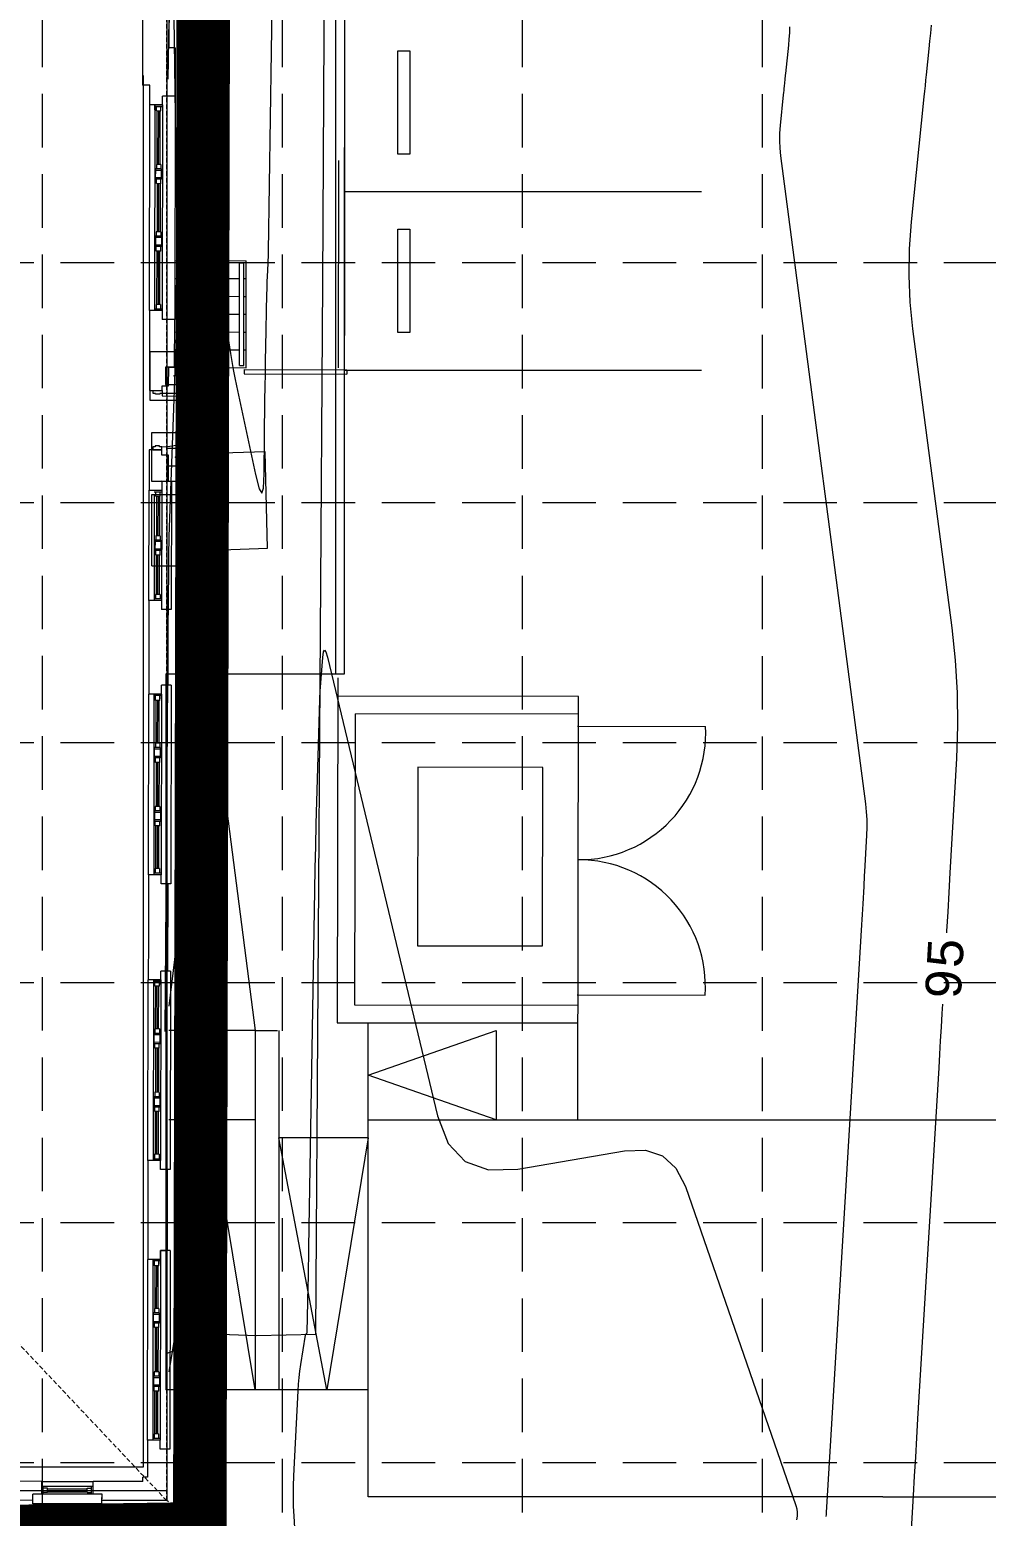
# Model space of a CAD drawing. Extents: x 4841 to 5381, y 4863 to 5725.
# Drawn here: x 5137.3 to 5190.9, y 5411.8 to 5495.1 of the extents above; entities that cross this region are included whole.
import ezdxf
from ezdxf.enums import TextEntityAlignment as Align

# ---------------------------------------------------------------- set-up
doc = ezdxf.new("R2010")
doc.units = 0
doc.header["$MEASUREMENT"] = 0
for name, pattern in [('DASHDOT', [1, 0.5, -0.25, 0, -0.25]), ('DASHED', [0.75, 0.5, -0.25]), ('DIVIDE', [1.25, 0.5, -0.25, 0, -0.25, 0, -0.25]), ('HIDDEN', [0.375, 0.25, -0.125])]:
    doc.linetypes.add(name, pattern=pattern)
for name, color, linetype, lineweight in [('1', 7, 'Continuous', 0), ('2', 7, 'Continuous', 0), ('22', 7, 'Continuous', 0), ('23', 7, 'Continuous', 0), ('27', 7, 'Continuous', 0), ('3', 7, 'Continuous', 0), ('35', 7, 'Continuous', 0), ('43', 7, 'Continuous', 0), ('46', 7, 'Continuous', 0), ('52', 7, 'Continuous', 0), ('EC', 35, 'Continuous', 0)]:
    doc.layers.add(name, color=color, linetype=linetype, lineweight=lineweight)
doc.layers.add('GRID', color=254, linetype='HIDDEN')
doc.layers.add('LIMITS OF DISTURBANCE', color=1, linetype='HIDDEN')
doc.styles.add('MONOTXT', font='MONOTXT')

msp = doc.modelspace()

# ---------------------------------------------------------------- linework, layer by layer
at = {"layer": '1', "color": 41, "linetype": 'Continuous', "lineweight": 0}
for p, q in [((5154.929, 5476.409), (5154.929, 5488.534)), ((5156.262, 5434.034), (5192.023, 5434.034)), ((5156.262, 5423.842), (5156.262, 5434.034)), ((5156.262, 5412.908), (5156.262, 5423.842)), ((5165.874, 5412.908), (5156.262, 5412.908)), ((5175.663, 5412.908), (5165.885, 5412.908)), ((5185.107, 5412.908), (5175.663, 5412.908)), ((5185.107, 5412.908), (5192.023, 5412.908))]:
    msp.add_line(p, q, dxfattribs=at)
at = {"layer": '2', "color": 7, "linetype": 'HIDDEN', "lineweight": 0}
for p, q in [((5144.971, 5412.696), (5144.977, 5516.271)), ((5144.971, 5412.696), (5135.737, 5422.489)), ((5181.173, 5387.699), (5144.971, 5412.696))]:
    msp.add_line(p, q, dxfattribs=at)
at = {"layer": '22', "color": 7, "linetype": 'Continuous', "lineweight": 0}
for p, q in [((5145.116, 5494.113), (5145.184, 5532.425)), ((5143.642, 5508.886), (5143.612, 5492.032)), ((5145.449, 5494.112), (5145.116, 5494.113)), ((5145.444, 5491.414), (5145.449, 5494.112)), ((5145.449, 5494.112), (5145.444, 5491.414)), ((5144.029, 5492.031), (5143.612, 5492.032)), ((5144.027, 5490.917), (5144.029, 5492.031)), ((5144.738, 5490.915), (5144.738, 5491.415)), ((5145.444, 5491.414), (5144.738, 5491.415)), ((5145.444, 5491.414), (5145.422, 5478.891)), ((5144.006, 5479.394), (5144.027, 5490.917)), ((5144.738, 5490.915), (5144.027, 5490.917)), ((5144.316, 5490.916), (5144.296, 5479.393)), ((5144.316, 5490.645), (5144.316, 5490.916)), ((5144.316, 5490.916), (5144.738, 5490.915)), ((5144.316, 5490.831), (5144.737, 5490.83)), ((5144.401, 5490.58), (5144.402, 5490.83)), ((5144.401, 5490.58), (5144.651, 5490.58)), ((5144.438, 5487.583), (5144.443, 5490.58)), ((5144.521, 5487.583), (5144.526, 5490.58)), ((5144.604, 5487.582), (5144.61, 5490.58)), ((5144.651, 5490.58), (5144.652, 5490.83)), ((5144.738, 5490.915), (5144.717, 5479.392)), ((5144.353, 5486.749), (5144.354, 5487.333)), ((5144.687, 5487.332), (5144.354, 5487.333)), ((5144.687, 5487.249), (5144.354, 5487.249)), ((5144.646, 5487.582), (5144.396, 5487.583)), ((5144.396, 5487.583), (5144.396, 5487.333)), ((5144.645, 5487.332), (5144.396, 5487.333)), ((5144.646, 5487.582), (5144.645, 5487.332)), ((5144.686, 5486.749), (5144.687, 5487.332)), ((5144.686, 5486.832), (5144.353, 5486.833)), ((5144.686, 5486.749), (5144.353, 5486.749)), ((5144.394, 5486.505), (5144.394, 5486.749)), ((5144.644, 5486.504), (5144.394, 5486.505)), ((5144.436, 5486.505), (5144.431, 5483.812)), ((5144.519, 5486.504), (5144.514, 5483.812)), ((5144.602, 5486.504), (5144.598, 5483.812)), ((5144.644, 5486.504), (5144.644, 5486.749)), ((5144.389, 5483.812), (5144.389, 5483.562)), ((5144.639, 5483.811), (5144.389, 5483.812)), ((5144.639, 5483.811), (5144.639, 5483.561)), ((5144.347, 5483.562), (5144.346, 5482.979)), ((5144.68, 5483.061), (5144.346, 5483.062)), ((5144.679, 5482.978), (5144.346, 5482.979)), ((5144.68, 5483.561), (5144.347, 5483.562)), ((5144.68, 5483.478), (5144.347, 5483.479)), ((5144.387, 5482.729), (5144.388, 5482.979)), ((5144.637, 5482.728), (5144.638, 5482.978)), ((5144.68, 5483.561), (5144.679, 5482.978)), ((5144.637, 5482.728), (5144.387, 5482.729)), ((5144.424, 5479.729), (5144.429, 5482.729)), ((5144.507, 5479.728), (5144.512, 5482.728)), ((5144.59, 5479.728), (5144.596, 5482.728)), ((5145.428, 5482.196), (5149.428, 5482.188)), ((5145.428, 5482.196), (5149.428, 5482.188)), ((5149.417, 5476.188), (5149.428, 5482.188)), ((5149.417, 5476.188), (5149.428, 5482.188)), ((5149.043, 5476.314), (5149.053, 5482.064)), ((5149.043, 5476.314), (5149.053, 5482.064)), ((5149.053, 5482.064), (5149.303, 5482.064)), ((5149.053, 5482.064), (5149.303, 5482.064)), ((5149.293, 5476.314), (5149.303, 5482.064)), ((5149.293, 5476.314), (5149.303, 5482.064)), ((5145.426, 5481.196), (5149.051, 5481.189)), ((5145.426, 5481.196), (5149.051, 5481.189)), ((5149.301, 5481.189), (5149.426, 5481.188)), ((5149.301, 5481.189), (5149.426, 5481.188)), ((5144.632, 5479.728), (5144.382, 5479.729)), ((5144.382, 5479.729), (5144.382, 5479.479)), ((5144.632, 5479.728), (5144.632, 5479.478)), ((5145.425, 5480.196), (5149.049, 5480.189)), ((5145.425, 5480.196), (5149.049, 5480.189)), ((5149.299, 5480.189), (5149.424, 5480.188)), ((5149.299, 5480.189), (5149.424, 5480.188)), ((5144.006, 5479.394), (5144.003, 5477.365)), ((5144.717, 5479.392), (5144.006, 5479.394)), ((5144.717, 5479.478), (5144.296, 5479.479)), ((5144.717, 5479.392), (5144.296, 5479.393)), ((5144.717, 5479.392), (5144.716, 5478.892)), ((5145.422, 5478.891), (5144.716, 5478.892)), ((5145.417, 5476.195), (5145.422, 5478.891)), ((5145.423, 5479.196), (5149.048, 5479.189)), ((5145.423, 5479.196), (5149.048, 5479.189)), ((5149.298, 5479.189), (5149.423, 5479.188)), ((5149.298, 5479.189), (5149.423, 5479.188)), ((5145.421, 5478.196), (5149.046, 5478.189)), ((5145.421, 5478.196), (5149.046, 5478.189)), ((5149.296, 5478.189), (5149.421, 5478.188)), ((5149.296, 5478.189), (5149.421, 5478.188)), ((5144.003, 5477.365), (5144.001, 5474.919)), ((5145.419, 5477.196), (5149.044, 5477.189)), ((5145.419, 5477.196), (5149.044, 5477.189)), ((5149.294, 5477.189), (5149.419, 5477.188)), ((5149.294, 5477.189), (5149.419, 5477.188)), ((5149.043, 5476.314), (5149.293, 5476.314)), ((5149.043, 5476.314), (5149.293, 5476.314)), ((5145.082, 5475.167), (5145.084, 5476.196)), ((5145.417, 5476.195), (5145.084, 5476.196)), ((5145.417, 5476.196), (5149.417, 5476.188)), ((5145.417, 5476.196), (5149.417, 5476.188)), ((5149.313, 5476.089), (5149.312, 5475.839)), ((5149.312, 5475.839), (5155.062, 5475.829)), ((5149.313, 5476.089), (5155.063, 5476.079)), ((5155.063, 5476.079), (5155.062, 5475.829)), ((5144.001, 5474.919), (5144.709, 5474.918)), ((5144.251, 5474.919), (5144.667, 5474.918)), ((5144.709, 5474.918), (5144.71, 5475.168)), ((5144.71, 5475.168), (5145.082, 5475.167)), ((5143.993, 5471.586), (5143.989, 5469.323)), ((5144.703, 5471.585), (5143.993, 5471.586)), ((5144.245, 5471.585), (5144.662, 5471.585)), ((5144.703, 5471.288), (5144.703, 5471.585)), ((5145.075, 5471.287), (5144.703, 5471.288)), ((5145.073, 5469.821), (5145.075, 5471.287)), ((5144.7, 5469.822), (5144.699, 5469.322)), ((5145.239, 5469.821), (5144.7, 5469.822)), ((5145.239, 5469.821), (5145.227, 5462.644)), ((5143.978, 5463.146), (5143.989, 5469.323)), ((5143.989, 5469.323), (5144.699, 5469.322)), ((5144.277, 5469.086), (5144.267, 5463.145)), ((5144.278, 5469.237), (5144.699, 5469.236)), ((5144.363, 5468.987), (5144.363, 5469.237)), ((5144.363, 5468.987), (5144.613, 5468.986)), ((5144.405, 5468.987), (5144.401, 5466.775)), ((5144.488, 5468.986), (5144.484, 5466.775)), ((5144.571, 5468.986), (5144.567, 5466.775)), ((5144.613, 5468.986), (5144.613, 5469.236)), ((5144.699, 5469.322), (5144.687, 5462.645)), ((5144.317, 5466.526), (5144.316, 5465.942)), ((5144.65, 5466.525), (5144.317, 5466.526)), ((5144.65, 5466.442), (5144.317, 5466.442)), ((5144.359, 5466.775), (5144.359, 5466.525)), ((5144.609, 5466.775), (5144.359, 5466.775)), ((5144.609, 5466.775), (5144.609, 5466.525)), ((5144.65, 5466.525), (5144.649, 5465.942)), ((5144.649, 5466.025), (5144.316, 5466.026)), ((5144.649, 5465.942), (5144.316, 5465.942)), ((5144.357, 5465.692), (5144.358, 5465.942)), ((5144.607, 5465.692), (5144.357, 5465.692)), ((5144.395, 5463.481), (5144.399, 5465.692)), ((5144.478, 5463.481), (5144.482, 5465.692)), ((5144.562, 5463.481), (5144.565, 5465.692)), ((5144.607, 5465.692), (5144.608, 5465.942)), ((5143.978, 5463.146), (5143.972, 5460.261)), ((5144.686, 5463.145), (5143.978, 5463.146)), ((5144.688, 5463.145), (5143.978, 5463.146)), ((5144.688, 5463.23), (5144.267, 5463.231)), ((5144.603, 5463.481), (5144.353, 5463.481)), ((5144.353, 5463.481), (5144.353, 5463.231)), ((5144.603, 5463.481), (5144.603, 5463.231)), ((5145.227, 5462.644), (5144.687, 5462.645)), ((5145.052, 5458.394), (5145.06, 5462.644)), ((5143.972, 5460.261), (5143.968, 5457.896)), ((5144.676, 5457.634), (5144.677, 5458.134)), ((5145.219, 5458.394), (5144.677, 5458.395)), ((5144.677, 5457.895), (5144.677, 5458.395)), ((5145.219, 5458.394), (5145.199, 5447.269)), ((5143.95, 5447.771), (5143.968, 5457.896)), ((5144.677, 5457.895), (5143.968, 5457.896)), ((5144.26, 5457.895), (5144.242, 5447.77)), ((5144.26, 5457.895), (5144.677, 5457.895)), ((5144.676, 5457.811), (5144.26, 5457.812)), ((5144.343, 5457.541), (5144.343, 5457.812)), ((5144.593, 5457.541), (5144.343, 5457.541)), ((5144.38, 5455.15), (5144.384, 5457.541)), ((5144.463, 5455.15), (5144.468, 5457.541)), ((5144.547, 5455.15), (5144.551, 5457.541)), ((5144.593, 5457.541), (5144.593, 5457.812)), ((5144.677, 5457.895), (5144.659, 5447.77)), ((5144.295, 5454.317), (5144.296, 5454.901)), ((5144.63, 5454.9), (5144.296, 5454.901)), ((5144.629, 5454.817), (5144.296, 5454.817)), ((5144.588, 5455.15), (5144.338, 5455.151)), ((5144.338, 5455.151), (5144.338, 5454.901)), ((5144.588, 5454.9), (5144.338, 5454.901)), ((5144.588, 5455.15), (5144.588, 5454.9)), ((5144.629, 5454.317), (5144.63, 5454.9)), ((5144.629, 5454.4), (5144.295, 5454.401)), ((5144.629, 5454.317), (5144.295, 5454.317)), ((5144.336, 5454.072), (5144.337, 5454.317)), ((5144.586, 5454.072), (5144.336, 5454.072)), ((5144.378, 5454.072), (5144.374, 5451.598)), ((5144.461, 5454.072), (5144.457, 5451.598)), ((5144.545, 5454.072), (5144.54, 5451.598)), ((5144.586, 5454.072), (5144.587, 5454.317)), ((5144.29, 5451.349), (5144.289, 5450.765)), ((5144.623, 5451.348), (5144.29, 5451.349)), ((5144.623, 5451.265), (5144.29, 5451.265)), ((5144.332, 5451.598), (5144.332, 5451.348)), ((5144.582, 5451.598), (5144.332, 5451.598)), ((5144.582, 5451.598), (5144.582, 5451.348)), ((5144.623, 5451.348), (5144.622, 5450.765)), ((5144.622, 5450.848), (5144.289, 5450.849)), ((5144.622, 5450.765), (5144.289, 5450.765)), ((5144.33, 5450.515), (5144.331, 5450.765)), ((5144.58, 5450.515), (5144.33, 5450.515)), ((5144.368, 5448.124), (5144.372, 5450.515)), ((5144.451, 5448.124), (5144.455, 5450.515)), ((5144.534, 5448.124), (5144.538, 5450.515)), ((5144.58, 5450.515), (5144.581, 5450.765)), ((5144.326, 5448.124), (5144.325, 5447.854)), ((5144.576, 5448.124), (5144.326, 5448.124)), ((5144.576, 5448.124), (5144.575, 5447.853)), ((5143.95, 5447.771), (5143.944, 5444.24)), ((5144.659, 5447.77), (5143.95, 5447.771)), ((5144.659, 5447.77), (5143.95, 5447.771)), ((5144.659, 5447.853), (5144.242, 5447.854)), ((5144.659, 5447.77), (5144.242, 5447.77)), ((5144.658, 5447.27), (5144.659, 5447.77)), ((5145.199, 5447.269), (5144.658, 5447.27)), ((5145.033, 5447.269), (5145.024, 5442.373)), ((5143.944, 5444.24), (5143.94, 5441.875)), ((5144.648, 5441.874), (5144.649, 5442.374)), ((5144.648, 5441.874), (5144.649, 5442.374)), ((5144.648, 5441.613), (5144.649, 5442.113)), ((5145.024, 5442.373), (5144.649, 5442.374)), ((5145.191, 5442.373), (5144.649, 5442.374)), ((5145.191, 5442.373), (5145.171, 5431.248)), ((5143.922, 5431.75), (5143.94, 5441.875)), ((5144.648, 5441.874), (5143.94, 5441.875)), ((5144.648, 5441.874), (5143.94, 5441.875)), ((5144.231, 5441.875), (5144.214, 5431.75)), ((5144.231, 5441.875), (5144.648, 5441.874)), ((5144.648, 5441.791), (5144.231, 5441.791)), ((5144.314, 5441.52), (5144.315, 5441.791)), ((5144.564, 5441.52), (5144.314, 5441.52)), ((5144.352, 5439.13), (5144.356, 5441.52)), ((5144.435, 5439.129), (5144.439, 5441.52)), ((5144.518, 5439.129), (5144.523, 5441.52)), ((5144.564, 5441.52), (5144.565, 5441.791)), ((5144.648, 5441.874), (5144.63, 5431.749)), ((5144.267, 5438.296), (5144.268, 5438.88)), ((5144.601, 5438.879), (5144.268, 5438.88)), ((5144.601, 5438.796), (5144.268, 5438.796)), ((5144.56, 5439.129), (5144.31, 5439.13)), ((5144.31, 5439.13), (5144.31, 5438.88)), ((5144.56, 5438.879), (5144.31, 5438.88)), ((5144.56, 5439.129), (5144.56, 5438.879)), ((5144.6, 5438.296), (5144.601, 5438.879)), ((5144.6, 5438.379), (5144.267, 5438.38)), ((5144.6, 5438.296), (5144.267, 5438.296)), ((5144.308, 5438.052), (5144.308, 5438.296)), ((5144.558, 5438.051), (5144.308, 5438.052)), ((5144.35, 5438.052), (5144.345, 5435.578)), ((5144.433, 5438.051), (5144.429, 5435.577)), ((5144.516, 5438.051), (5144.512, 5435.577)), ((5144.558, 5438.051), (5144.558, 5438.296)), ((5144.304, 5435.578), (5144.303, 5435.328)), ((5144.554, 5435.577), (5144.304, 5435.578)), ((5144.554, 5435.577), (5144.553, 5435.327)), ((5144.262, 5435.328), (5144.261, 5434.744)), ((5144.595, 5435.244), (5144.261, 5435.244)), ((5144.594, 5434.827), (5144.261, 5434.828)), ((5144.594, 5434.744), (5144.261, 5434.744)), ((5144.595, 5435.327), (5144.262, 5435.328)), ((5144.302, 5434.494), (5144.302, 5434.744)), ((5144.552, 5434.494), (5144.552, 5434.744)), ((5144.595, 5435.327), (5144.594, 5434.744)), ((5144.552, 5434.494), (5144.302, 5434.494)), ((5144.339, 5432.104), (5144.343, 5434.494)), ((5144.422, 5432.103), (5144.427, 5434.494)), ((5144.506, 5432.103), (5144.51, 5434.494)), ((5144.547, 5432.103), (5144.297, 5432.104)), ((5144.297, 5432.104), (5144.297, 5431.833)), ((5144.547, 5432.103), (5144.547, 5431.832)), ((5143.922, 5431.75), (5143.916, 5428.219)), ((5144.63, 5431.749), (5143.922, 5431.75)), ((5144.63, 5431.749), (5143.922, 5431.75)), ((5144.63, 5431.749), (5143.922, 5431.75)), ((5144.63, 5431.749), (5143.922, 5431.75)), ((5144.63, 5431.832), (5144.214, 5431.833)), ((5144.63, 5431.749), (5144.214, 5431.75)), ((5144.629, 5431.249), (5144.63, 5431.749)), ((5144.629, 5431.249), (5144.63, 5431.749)), ((5145.004, 5431.248), (5144.629, 5431.249)), ((5145.171, 5431.248), (5144.629, 5431.249)), ((5145.004, 5431.248), (5144.996, 5426.714)), ((5143.916, 5428.219), (5143.912, 5426.213)), ((5144.621, 5426.715), (5144.62, 5426.212)), ((5144.62, 5426.212), (5144.621, 5426.712)), ((5144.62, 5425.952), (5144.621, 5426.452)), ((5144.621, 5426.715), (5144.996, 5426.714)), ((5145.163, 5426.711), (5144.621, 5426.712)), ((5145.163, 5426.711), (5145.143, 5415.586)), ((5143.894, 5416.088), (5143.912, 5426.213)), ((5144.62, 5426.212), (5143.912, 5426.213)), ((5144.62, 5426.212), (5143.912, 5426.213)), ((5144.204, 5426.213), (5144.186, 5416.088)), ((5144.204, 5426.213), (5144.62, 5426.212)), ((5144.62, 5426.129), (5144.204, 5426.13)), ((5144.286, 5425.859), (5144.287, 5426.129)), ((5144.536, 5425.858), (5144.286, 5425.859)), ((5144.324, 5423.468), (5144.328, 5425.858)), ((5144.407, 5423.468), (5144.411, 5425.858)), ((5144.49, 5423.468), (5144.495, 5425.858)), ((5144.536, 5425.858), (5144.537, 5426.129)), ((5144.62, 5426.212), (5144.602, 5416.087)), ((5144.239, 5422.635), (5144.24, 5423.218)), ((5144.573, 5423.217), (5144.24, 5423.218)), ((5144.573, 5423.134), (5144.24, 5423.135)), ((5144.532, 5423.467), (5144.282, 5423.468)), ((5144.282, 5423.468), (5144.282, 5423.218)), ((5144.532, 5423.217), (5144.282, 5423.218)), ((5144.532, 5423.467), (5144.532, 5423.217)), ((5144.572, 5422.634), (5144.573, 5423.217)), ((5144.572, 5422.717), (5144.239, 5422.718)), ((5144.572, 5422.634), (5144.239, 5422.635)), ((5144.28, 5422.39), (5144.281, 5422.635)), ((5144.53, 5422.389), (5144.28, 5422.39)), ((5144.322, 5422.39), (5144.318, 5419.916)), ((5144.405, 5422.39), (5144.401, 5419.916)), ((5144.489, 5422.389), (5144.484, 5419.915)), ((5144.53, 5422.389), (5144.531, 5422.634)), ((5144.234, 5419.666), (5144.233, 5419.083)), ((5144.567, 5419.665), (5144.234, 5419.666)), ((5144.276, 5419.916), (5144.275, 5419.666)), ((5144.526, 5419.915), (5144.276, 5419.916)), ((5144.526, 5419.915), (5144.525, 5419.665)), ((5144.567, 5419.665), (5144.566, 5419.082)), ((5144.566, 5419.165), (5144.233, 5419.166)), ((5144.566, 5419.082), (5144.233, 5419.083)), ((5144.567, 5419.582), (5144.234, 5419.583)), ((5144.274, 5418.832), (5144.274, 5419.082)), ((5144.524, 5418.832), (5144.274, 5418.832)), ((5144.311, 5416.442), (5144.316, 5418.832)), ((5144.395, 5416.442), (5144.399, 5418.832)), ((5144.478, 5416.441), (5144.482, 5418.832)), ((5144.524, 5418.832), (5144.524, 5419.082)), ((5144.27, 5416.442), (5144.269, 5416.171)), ((5144.52, 5416.441), (5144.27, 5416.442)), ((5144.52, 5416.441), (5144.519, 5416.171)), ((5143.894, 5416.088), (5143.89, 5414.011)), ((5144.602, 5416.087), (5143.894, 5416.088)), ((5144.602, 5416.087), (5143.894, 5416.088)), ((5144.602, 5416.087), (5143.894, 5416.088)), ((5144.603, 5416.17), (5144.186, 5416.171)), ((5144.602, 5416.087), (5144.186, 5416.088)), ((5144.602, 5415.587), (5144.602, 5416.087)), ((5144.602, 5415.587), (5144.602, 5416.087)), ((5144.977, 5415.586), (5144.602, 5415.587)), ((5145.143, 5415.586), (5144.602, 5415.587)), ((5144.977, 5415.586), (5144.971, 5412.696)), ((5137.968, 5413.771), (5132.973, 5413.78)), ((5137.967, 5413.06), (5137.968, 5413.771)), ((5137.967, 5413.06), (5137.968, 5413.771)), ((5137.968, 5413.771), (5140.848, 5413.766)), ((5140.847, 5413.055), (5140.848, 5413.766)), ((5140.847, 5413.058), (5140.848, 5413.766)), ((5143.64, 5413.761), (5140.848, 5413.766)), ((5143.64, 5413.761), (5143.64, 5414.011)), ((5143.89, 5414.011), (5143.64, 5414.011)), ((5137.466, 5412.71), (5137.467, 5413.061)), ((5137.466, 5412.522), (5137.467, 5413.061)), ((5137.967, 5413.06), (5137.467, 5413.061)), ((5137.967, 5413.06), (5137.467, 5413.061)), ((5141.347, 5413.054), (5137.967, 5413.06)), ((5140.848, 5413.477), (5137.968, 5413.482)), ((5138.05, 5413.06), (5138.051, 5413.482)), ((5138.3, 5413.146), (5138.05, 5413.146)), ((5138.301, 5413.396), (5138.051, 5413.396)), ((5138.3, 5413.146), (5138.301, 5413.396)), ((5138.3, 5413.187), (5140.514, 5413.183)), ((5138.301, 5413.354), (5140.514, 5413.35)), ((5138.301, 5413.271), (5140.514, 5413.267)), ((5140.514, 5413.392), (5140.764, 5413.391)), ((5140.514, 5413.142), (5140.514, 5413.392)), ((5140.514, 5413.142), (5140.764, 5413.141)), ((5140.764, 5413.055), (5140.764, 5413.477)), ((5141.346, 5412.703), (5141.347, 5413.054)), ((5141.346, 5412.515), (5141.347, 5413.054)), ((5137.466, 5412.71), (5133.471, 5412.717)), ((5141.346, 5412.515), (5137.466, 5412.522)), ((5144.971, 5412.696), (5141.346, 5412.703))]:
    msp.add_line(p, q, dxfattribs=at)
for points in [[(5144.339, 5474.752), (5144.209, 5474.752), (5144.209, 5474.919), (5144.709, 5474.918), (5144.709, 5474.751), (5144.579, 5474.751), (5144.579, 5474.699), (5144.339, 5474.7)], [(5144.709, 5474.751), (5144.709, 5474.605), (5147.709, 5474.6), (5147.709, 5474.746)], [(5144.334, 5471.752), (5144.204, 5471.752), (5144.203, 5471.585), (5144.703, 5471.585), (5144.704, 5471.751), (5144.573, 5471.751), (5144.573, 5471.804), (5144.334, 5471.804)]]:
    msp.add_lwpolyline(points, close=True, dxfattribs=at)
msp.add_arc((5144.709, 5474.751), 3, 269.89832, 357.11201, dxfattribs=at)
at = {"layer": '23', "color": 7, "linetype": 'Continuous', "lineweight": 0}
for p, q in [((5154.605, 5487.804), (5154.584, 5476.179)), ((5144.929, 5459.034), (5154.762, 5459.034)), ((5144.929, 5459.034), (5144.929, 5418.908)), ((5147.346, 5459.034), (5145.096, 5440.413)), ((5147.346, 5459.034), (5149.929, 5439.034)), ((5154.553, 5458.804), (5154.519, 5439.471)), ((5168.051, 5457.753), (5154.551, 5457.777)), ((5168.009, 5434.034), (5168.051, 5457.753)), ((5155.521, 5440.469), (5155.55, 5456.799)), ((5168.05, 5456.777), (5155.55, 5456.799)), ((5167.998, 5456.093), (5175.165, 5456.084)), ((5159.044, 5453.796), (5159.027, 5443.796)), ((5166.044, 5453.784), (5159.044, 5453.796)), ((5166.027, 5443.784), (5166.044, 5453.784)), ((5159.027, 5443.796), (5166.027, 5443.784)), ((5168.021, 5440.447), (5155.521, 5440.469)), ((5167.974, 5441.039), (5175.141, 5441.027)), ((5149.929, 5439.034), (5145.096, 5439.034)), ((5149.929, 5439.034), (5149.929, 5434.034)), ((5149.929, 5439.034), (5151.177, 5439.034)), ((5151.262, 5439.034), (5151.262, 5418.908)), ((5154.519, 5439.471), (5168.019, 5439.471)), ((5156.262, 5434.034), (5156.262, 5439.471)), ((5156.262, 5436.534), (5163.429, 5439.034)), ((5163.429, 5439.034), (5163.429, 5434.034)), ((5163.429, 5434.034), (5156.262, 5436.534)), ((5147.429, 5434.034), (5145.096, 5419.917)), ((5149.929, 5434.034), (5145.096, 5434.034)), ((5149.929, 5418.908), (5147.429, 5434.034)), ((5149.929, 5434.034), (5149.929, 5418.908)), ((5156.262, 5433.034), (5151.262, 5433.034)), ((5153.944, 5418.908), (5151.262, 5433.034)), ((5156.262, 5433.034), (5153.944, 5418.908)), ((5156.262, 5418.908), (5144.929, 5418.908))]:
    msp.add_line(p, q, dxfattribs=at)
for centre, start, end in [((5168.064, 5455.72), 269.76641, 2.93392), ((5168.047, 5441.504), 356.15244, 90.09539)]:
    msp.add_arc(centre, 7.11, start, end, dxfattribs=at)
at = {"layer": '27', "color": 7, "linetype": 'Continuous', "lineweight": 0}
for p, q in [((5154.435, 5506.559), (5154.435, 5459.034)), ((5154.933, 5506.059), (5154.923, 5459.034)), ((5154.908, 5486.059), (5174.929, 5486.059)), ((5154.908, 5476.059), (5174.929, 5476.059)), ((5154.435, 5459.034), (5154.929, 5459.034)), ((5159.044, 5453.796), (5159.027, 5443.796)), ((5159.044, 5453.796), (5159.027, 5443.796)), ((5159.044, 5453.796), (5159.027, 5443.796)), ((5159.044, 5453.796), (5159.027, 5443.796)), ((5166.044, 5453.784), (5159.044, 5453.796)), ((5166.044, 5453.784), (5159.044, 5453.796)), ((5166.044, 5453.784), (5159.044, 5453.796)), ((5166.044, 5453.784), (5159.044, 5453.796)), ((5166.027, 5443.784), (5166.044, 5453.784)), ((5166.027, 5443.784), (5166.044, 5453.784)), ((5166.027, 5443.784), (5166.044, 5453.784)), ((5166.027, 5443.784), (5166.044, 5453.784)), ((5159.027, 5443.796), (5166.027, 5443.784)), ((5159.027, 5443.796), (5166.027, 5443.784)), ((5159.027, 5443.796), (5166.027, 5443.784)), ((5159.027, 5443.796), (5166.027, 5443.784))]:
    msp.add_line(p, q, dxfattribs=at)
for points in [[(5144.951, 5420.946), (5146.454, 5421.473), (5146.457, 5422.081), (5150.004, 5421.951), (5153.327, 5422.024), (5153.717, 5480.979), (5153.889, 5512.252)], [(5158.596, 5488.159), (5157.929, 5488.159), (5157.929, 5493.958), (5158.596, 5493.958), (5158.596, 5488.159)], [(5158.596, 5478.159), (5157.929, 5478.159), (5157.929, 5483.958), (5158.596, 5483.958), (5158.596, 5478.159)]]:
    msp.add_lwpolyline(points, dxfattribs=at)
msp.add_open_spline([(5223.911, 5303.642), (5224.912, 5319.195), (5225.914, 5334.747), (5226.915, 5350.3), (5227.878, 5365.257), (5227.778, 5380.288), (5227.176, 5395.263), (5226.504, 5411.999), (5224.767, 5428.657), (5222.549, 5445.299), (5220.421, 5461.267), (5217.904, 5477.087), (5214.924, 5492.905), (5211.16, 5512.881), (5206.285, 5532.534), (5201.49, 5552.292), (5198.696, 5563.805), (5194.942, 5574.904), (5190.642, 5586.071), (5190.297, 5586.966), (5189.787, 5587.676), (5188.98, 5588.38), (5188.108, 5589.141), (5187.18, 5589.916), (5186.187, 5589.663), (5185.331, 5589.445), (5184.474, 5589.226), (5183.618, 5589.008)], degree=3, knots=[0, 0, 0, 0, 0.158428, 0.158428, 0.158428, 0.310787, 0.310787, 0.310787, 0.481058, 0.481058, 0.481058, 0.644427, 0.644427, 0.644427, 0.850744, 0.850744, 0.850744, 0.970962, 0.970962, 0.970962, 0.980602, 0.980602, 0.980602, 0.991016, 0.991016, 0.991016, 1, 1, 1, 1], dxfattribs=at)
at = {"layer": '27', "color": 7, "linetype": 'DIVIDE', "lineweight": 0}
msp.add_open_spline([(5218.422, 5303.995), (5219.42, 5319.495), (5220.418, 5334.994), (5221.416, 5350.493), (5222.37, 5365.307), (5222.27, 5380.193), (5221.675, 5395.025), (5221.008, 5411.61), (5219.287, 5428.118), (5217.089, 5444.61), (5214.977, 5460.459), (5212.48, 5476.162), (5209.521, 5491.862), (5205.782, 5511.701), (5201.985, 5531.505), (5196.179, 5550.842), (5192.915, 5561.713), (5189.417, 5572.475), (5185.789, 5583.212)], degree=3, knots=[0, 0, 0, 0, 0.1645, 0.1645, 0.1645, 0.321725, 0.321725, 0.321725, 0.497532, 0.497532, 0.497532, 0.666483, 0.666483, 0.666483, 0.879972, 0.879972, 0.879972, 1, 1, 1, 1], dxfattribs=at)
at = {"layer": '3', "color": 7, "linetype": 'Continuous', "lineweight": 0}
msp.add_arc((4537.343, 5370.009), 684, 5.125564, 24.070789, dxfattribs=at)
at = {"layer": '35', "color": 7, "linetype": 'Continuous', "lineweight": 0}
msp.add_line((5147.025, 5465.939), (5146.863, 5471.361), dxfattribs=at)
msp.add_line((5147.025, 5465.939), (5146.863, 5471.361), dxfattribs=at)
msp.add_lwpolyline([(5147.025, 5465.939), (5150.629, 5466.08), (5150.492, 5471.476), (5146.863, 5471.361)], dxfattribs=at)
msp.add_lwpolyline([(5147.025, 5465.939), (5150.629, 5466.08), (5150.492, 5471.476), (5146.863, 5471.361)], dxfattribs=at)
msp.add_lwpolyline([(5147.025, 5465.939), (5150.629, 5466.08), (5150.492, 5471.476), (5146.863, 5471.361)], dxfattribs=at)
msp.add_lwpolyline([(5147.025, 5465.939), (5150.629, 5466.08), (5150.492, 5471.476), (5146.863, 5471.361)], dxfattribs=at)
at = {"layer": '43', "color": 170, "linetype": 'Continuous', "lineweight": 0}
for p, q in [((5144.147, 5465.086), (5144.147, 5469.086)), ((5144.147, 5469.086), (5148.147, 5469.086)), ((5148.147, 5465.086), (5148.147, 5469.086)), ((5144.147, 5465.086), (5148.147, 5465.086)), ((5146.15, 5464.618), (5146.15, 5459.064)), ((5146.152, 5464.612), (5146.152, 5459.058))]:
    msp.add_line(p, q, dxfattribs=at)
at = {"layer": '46', "color": 5, "linetype": 'Continuous', "lineweight": 0}
for points in [[(5144.035, 5474.377), (5146.735, 5474.377), (5146.735, 5477.077), (5144.035, 5477.077), (5144.035, 5474.377), (5144.035, 5474.377)], [(5144.899, 5475.241), (5145.871, 5475.241), (5145.871, 5476.213), (5144.899, 5476.213), (5144.899, 5475.241)], [(5144.123, 5469.832), (5146.823, 5469.832), (5146.823, 5472.532), (5144.123, 5472.532), (5144.123, 5469.832), (5144.123, 5469.832)], [(5144.987, 5470.696), (5145.959, 5470.696), (5145.959, 5471.668), (5144.987, 5471.668), (5144.987, 5470.696)]]:
    msp.add_lwpolyline(points, dxfattribs=at)
for p in [(5145.385, 5475.727), (5145.473, 5471.182)]:
    msp.add_point(p, dxfattribs=at)
at = {"layer": '52', "color": 7, "linetype": 'DASHDOT', "lineweight": 0}
msp.add_open_spline([(5185.509, 4979.182), (5185.857, 4988.569), (5186.302, 4997.954), (5186.844, 5007.338), (5188.37, 5033.784), (5192.828, 5059.914), (5197.979, 5085.965), (5201.308, 5102.799), (5205.089, 5119.43), (5209.475, 5135.977), (5210.435, 5139.599), (5211.722, 5143.127), (5212.628, 5146.76), (5212.822, 5147.537), (5212.966, 5148.328), (5213.152, 5149.107), (5218.562, 5171.796), (5225.487, 5194.065), (5230.877, 5216.842), (5237.619, 5245.332), (5241.933, 5274.156), (5244.675, 5303.325), (5247.371, 5332.005), (5248.319, 5360.685), (5248.149, 5389.365), (5248.13, 5392.555), (5248.008, 5395.744), (5247.764, 5398.934), (5245.239, 5431.941), (5241.115, 5464.603), (5235.188, 5497.233), (5230.323, 5524.017), (5224.407, 5550.445), (5215.75, 5576.219), (5209.177, 5595.791), (5202.366, 5615.172), (5194.917, 5634.367), (5191.71, 5642.631), (5188.471, 5650.881), (5185.28, 5659.15)], degree=3, knots=[0.0498451, 0.0498451, 0.0498451, 0.0498451, 0.0883916, 0.0883916, 0.0883916, 0.1970155, 0.1970155, 0.1970155, 0.2672085, 0.2672085, 0.2672085, 0.2825761, 0.2825761, 0.2825761, 0.2858662, 0.2858662, 0.2858662, 0.3816375, 0.3816375, 0.3816375, 0.5014304, 0.5014304, 0.5014304, 0.6192172, 0.6192172, 0.6192172, 0.6323172, 0.6323172, 0.6323172, 0.7678732, 0.7678732, 0.7678732, 0.8791384, 0.8791384, 0.8791384, 0.9636278, 0.9636278, 0.9636278, 1, 1, 1, 1], dxfattribs=at)
at = {"layer": 'EC', "color": 35, "linetype": 'Continuous', "lineweight": 0}
for p, q in [((5144.982, 5588.579), (5144.982, 5413.243)), ((5143.661, 5492.574), (5143.661, 5414.564)), ((5143.661, 5414.564), (5092.15, 5414.564)), ((5144.982, 5413.243), (5090.829, 5413.243))]:
    msp.add_line(p, q, dxfattribs=at)
for points in [[(5146.491, 5506.49), (5147.801, 5495.057), (5147.966, 5493.377), (5148.076, 5491.694), (5148.132, 5490.008), (5148.134, 5488.32), (5148.034, 5481.755), (5148.038, 5481.096), (5148.069, 5480.438), (5148.128, 5479.782), (5148.215, 5479.128), (5148.543, 5476.995), (5148.617, 5476.539), (5148.697, 5476.084), (5148.784, 5475.63), (5148.878, 5475.177), (5149.945, 5470.206), (5150.147, 5469.41), (5150.295, 5469.153), (5150.389, 5469.435), (5150.429, 5470.255), (5150.48, 5474.382), (5150.49, 5475.123), (5150.501, 5475.865), (5150.514, 5476.606), (5150.528, 5477.347), (5150.588, 5480.335), (5150.594, 5480.571), (5150.601, 5480.807), (5150.61, 5481.043), (5150.621, 5481.279), (5150.658, 5482.05), (5150.666, 5482.215), (5150.672, 5482.38), (5150.676, 5482.546), (5150.68, 5482.711), (5151.127, 5512.612)], [(5144.882, 5438.986), (5145.078, 5463.539), (5145.08, 5463.857), (5145.083, 5464.174), (5145.085, 5464.492), (5145.088, 5464.809), (5145.096, 5465.846), (5145.099, 5466.068), (5145.103, 5466.29), (5145.108, 5466.512), (5145.115, 5466.734), (5145.595, 5480.076), (5145.595, 5480.076), (5145.595, 5480.076), (5145.595, 5480.076), (5145.595, 5480.076), (5145.595, 5480.076), (5145.595, 5480.076), (5145.595, 5480.076), (5145.595, 5480.076), (5145.595, 5480.076), (5145.595, 5480.082), (5145.595, 5480.083), (5145.595, 5480.084), (5145.595, 5480.086), (5145.595, 5480.087), (5145.601, 5480.445), (5145.602, 5480.521), (5145.602, 5480.598), (5145.602, 5480.675), (5145.602, 5480.751), (5145.258, 5505.419)], [(5145.143, 5499.062), (5145.027, 5492.362)], [(5181.932, 5411.8), (5181.939, 5411.919), (5181.941, 5411.944), (5181.942, 5411.97), (5181.944, 5411.995), (5181.945, 5412.021), (5183.918, 5444.959), (5183.936, 5445.255), (5183.953, 5445.551), (5183.971, 5445.847), (5183.988, 5446.142), (5184.043, 5447.109), (5184.055, 5447.316), (5184.067, 5447.523), (5184.079, 5447.73), (5184.091, 5447.937), (5184.208, 5449.988), (5184.223, 5450.428), (5184.217, 5450.866), (5184.191, 5451.304), (5184.144, 5451.741), (5179.385, 5488.069), (5179.342, 5488.49), (5179.324, 5488.912), (5179.331, 5489.333), (5179.361, 5489.756), (5179.539, 5491.492), (5179.551, 5491.609), (5179.563, 5491.726), (5179.575, 5491.843), (5179.587, 5491.96), (5179.626, 5492.343), (5179.635, 5492.425), (5179.643, 5492.506), (5179.651, 5492.588), (5179.66, 5492.67), (5179.823, 5494.265), (5179.854, 5494.606), (5179.878, 5494.949), (5179.895, 5495.291)], [(5187.808, 5495.381), (5187.763, 5494.938), (5187.717, 5494.496), (5187.672, 5494.053), (5187.524, 5492.609), (5187.492, 5492.299), (5187.461, 5491.989), (5187.429, 5491.68), (5187.397, 5491.37), (5186.68, 5484.36), (5186.569, 5482.858), (5186.547, 5481.358), (5186.612, 5479.859), (5186.764, 5478.361), (5188.957, 5461.619), (5189.154, 5459.791), (5189.264, 5457.959), (5189.287, 5456.124), (5189.225, 5454.286), (5188.857, 5447.871), (5188.795, 5446.786), (5188.733, 5445.702), (5188.671, 5444.617), (5188.665, 5444.512)], [(5152.256, 5409.19), (5152.106, 5411.821), (5152.081, 5412.385), (5152.071, 5412.949), (5152.077, 5413.512), (5152.098, 5414.076), (5152.338, 5418.855), (5152.361, 5419.222), (5152.394, 5419.588), (5152.437, 5419.953), (5152.489, 5420.316), (5152.751, 5421.973), (5152.756, 5421.992), (5152.763, 5422.009), (5152.772, 5422.025), (5152.785, 5422.039), (5152.829, 5422.084), (5152.838, 5422.095), (5152.844, 5422.106), (5152.848, 5422.118), (5152.849, 5422.131), (5152.903, 5424.689), (5152.915, 5425.237), (5152.925, 5425.786), (5152.935, 5426.334), (5152.945, 5426.882), (5153.271, 5446.893), (5153.294, 5448.137), (5153.32, 5449.381), (5153.351, 5450.625), (5153.386, 5451.87), (5153.555, 5457.579), (5153.556, 5457.627), (5153.557, 5457.675), (5153.559, 5457.723), (5153.56, 5457.771), (5153.564, 5457.929), (5153.564, 5457.963), (5153.566, 5457.997), (5153.568, 5458.03), (5153.57, 5458.064), (5153.721, 5459.954), (5153.761, 5460.259), (5153.817, 5460.364), (5153.888, 5460.269), (5153.975, 5459.974), (5160.137, 5434.254), (5160.743, 5432.715), (5161.699, 5431.706), (5163.003, 5431.227), (5164.655, 5431.276), (5170.625, 5432.303), (5171.797, 5432.343), (5172.756, 5432.02), (5173.501, 5431.336), (5174.033, 5430.291), (5180.219, 5412.426), (5180.273, 5412.228), (5180.298, 5412.028), (5180.294, 5411.826), (5180.26, 5411.623)], [(5188.436, 5440.518), (5188.405, 5439.989), (5188.361, 5439.23), (5188.317, 5438.471), (5188.272, 5437.711), (5188.227, 5436.952), (5187.049, 5417.277), (5186.985, 5416.205), (5186.921, 5415.132), (5186.859, 5414.06), (5186.796, 5412.987), (5186.594, 5409.484), (5186.552, 5408.733), (5186.513, 5407.982), (5186.477, 5407.231), (5186.444, 5406.479), (5185.024, 5372.914), (5184.979, 5371.878), (5184.93, 5370.842), (5184.878, 5369.807), (5184.823, 5368.771), (5184.65, 5365.617)]]:
    msp.add_lwpolyline(points, dxfattribs=at)
at = {"layer": 'GRID', "color": 252, "linetype": 'HIDDEN', "lineweight": 0, "ltscale": 12}
for p, q in [((5138.007, 4930.534), (5138.007, 5710.769)), ((5151.459, 4930.532), (5151.459, 5710.769)), ((5164.911, 4930.53), (5164.911, 5710.769)), ((5178.362, 4930.528), (5178.362, 5710.769)), ((4855.523, 5482.091), (5366.685, 5482.091)), ((4855.523, 5468.64), (5366.685, 5468.64)), ((4855.523, 5455.188), (5366.685, 5455.188)), ((4855.523, 5441.736), (5366.685, 5441.736)), ((4855.523, 5428.285), (5366.685, 5428.285)), ((4855.523, 5414.833), (5366.685, 5414.833))]:
    msp.add_line(p, q, dxfattribs=at)
at = {"layer": 'LIMITS OF DISTURBANCE', "linetype": 'DASHED', "lineweight": 0, "ltscale": 30, "const_width": 3, "flags": 128}
msp.add_lwpolyline([(5146.211, 5524.165), (5210.251, 5524.318), (5213.484, 5510.318, -0.091575), (5225.972, 5303.734), (5138.909, 5303.583), (5138.875, 5001.884), (5003.354, 5002.062), (5003.521, 5125.063), (5029.457, 5124.727), (5029.835, 5285.427), (5006.288, 5285.75), (5005.64, 5285.75), (5006.547, 5423.336), (5028.021, 5423.997), (5029.844, 5426.404), (5065.176, 5426.499), (5064.985, 5445.915), (5028.891, 5445.248), (5027.177, 5447.533), (5006.965, 5447.332), (5007.685, 5515.622), (5089.333, 5514.456), (5088.839, 5410.294), (5146.825, 5411.112), (5147.086, 5525.576), (5147.086, 5525.576)], format="xyb", dxfattribs=at)

# ---------------------------------------------------------------- texts
at = {"layer": 'EC', "color": 35, "linetype": 'Continuous', "lineweight": 0, "style": 'MONOTXT'}
msp.add_text('95', height=2, rotation=86.71782, dxfattribs=at).set_placement((5188.55, 5442.515), align=Align.MIDDLE)

doc.saveas('drawing.dxf')
